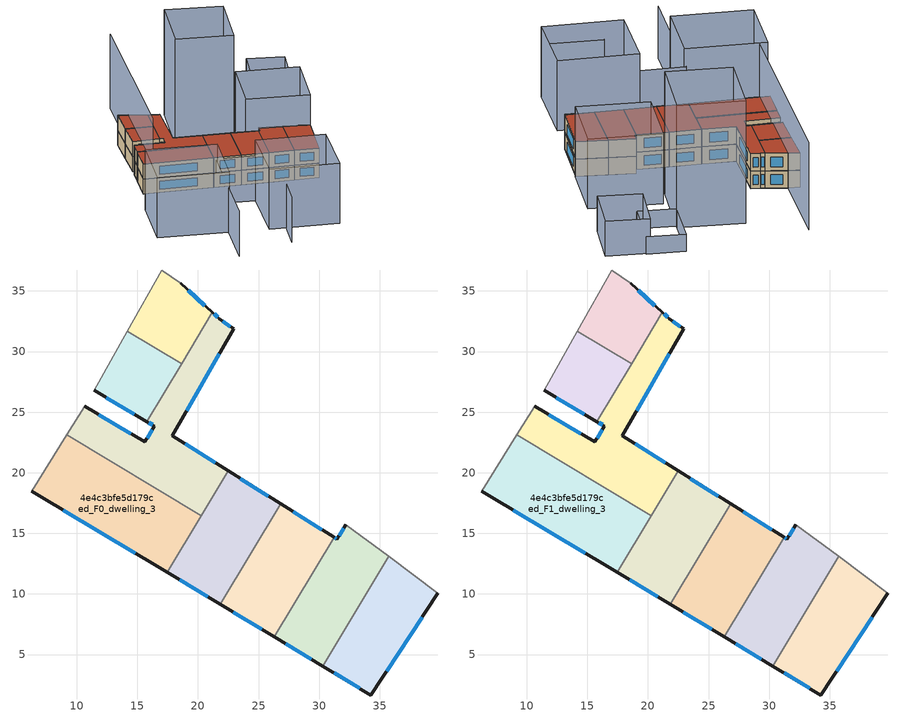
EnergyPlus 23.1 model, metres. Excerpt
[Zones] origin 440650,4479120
4e4c3bfe5d179ced_F0_dwelling_0
 floor ground (EU_floor_Construction): 18.66,29 21.19,33.22 18.58,35.63 17.03,36.73 14.19,31.69 z0
 wall outside (EU_wall_Construction): 18.58,35.63 21.19,33.22 z0:3
 wall adiabatic (EU_wall_Construction): 14.19,31.69 17.03,36.73 18.58,35.63 z0:3
 wall to 4e4c3bfe5d179ced_F0_dwelling_1 (EU_wall_Construction): 18.65,29 14.19,31.69 z0:3
 wall to 4e4c3bfe5d179ced_F0_dwelling_2 (EU_wall_Construction): 21.19,33.22 18.66,29 z0:3
 window (EU_Window_Construction): 19.19,35.06 20.58,33.78 z0.7:2.3
4e4c3bfe5d179ced_F0_dwelling_1
 floor ground (EU_floor_Construction): 15.78,24.22 18.66,29 14.19,31.69 11.43,26.79 z0
 wall outside (EU_wall_Construction): 15.78,24.22 11.43,26.79 z0:3
 wall adiabatic (EU_wall_Construction): 11.43,26.79 14.19,31.69 z0:3
 wall to 4e4c3bfe5d179ced_F0_dwelling_2 (EU_wall_Construction): 18.65,29 15.78,24.22 z0:3
 window (EU_Window_Construction): 14.76,24.82 12.45,26.19 z0.7:2.3
4e4c3bfe5d179ced_F0_dwelling_2
 floor ground (EU_floor_Construction): 20.27,16.46 22.49,20.16 17.88,23.05 22.95,31.86 21.77,32.69 21.19,33.22 15.78,24.22 16.41,23.85 15.62,22.54 10.68,25.49 9.19,23.12 z0
 wall outside (EU_wall_Construction): 21.19,33.22 21.77,32.69 22.95,31.86 17.88,23.05 22.49,20.16 / 10.68,25.49 15.62,22.54 16.41,23.85 15.78,24.22 z0:3
 wall adiabatic (EU_wall_Construction): 9.19,23.12 10.68,25.49 z0:3
 wall to 4e4c3bfe5d179ced_F0_dwelling_3 (EU_wall_Construction): 20.27,16.46 9.19,23.12 z0:3
 wall to 4e4c3bfe5d179ced_F0_dwelling_4 (EU_wall_Construction): 22.49,20.16 20.27,16.46 z0:3
 window (EU_Window_Construction): 15.8,22.85 16.22,23.55 / 16.26,23.94 15.93,24.14 / 21.33,33.1 21.63,32.82 / 22.04,32.5 22.67,32.06 / 21.76,29.8 19.07,25.12 / 18.96,22.38 21.41,20.83 / 11.83,24.8 14.46,23.23 z0.7:2.3
4e4c3bfe5d179ced_F0_dwelling_3
 floor ground (EU_floor_Construction): 17.46,11.78 20.27,16.46 9.19,23.12 6.28,18.48 z0
 wall outside (EU_wall_Construction): 17.46,11.78 6.28,18.48 z0:3
 wall adiabatic (EU_wall_Construction): 6.28,18.48 9.19,23.12 z0:3
 wall to 4e4c3bfe5d179ced_F0_dwelling_4 (EU_wall_Construction): 20.27,16.46 17.46,11.78 z0:3
 window (EU_Window_Construction): 14.84,13.35 8.9,16.91 z0.7:2.3
4e4c3bfe5d179ced_F0_dwelling_4
 floor ground (EU_floor_Construction): 21.85,9.14 26.83,17.42 22.49,20.16 17.46,11.78 z0
 wall outside (EU_wall_Construction): 22.49,20.16 26.84,17.42 / 21.85,9.14 17.46,11.78 z0:3
 wall to 4e4c3bfe5d179ced_F0_dwelling_5 (EU_wall_Construction): 26.83,17.42 21.85,9.14 z0:3
 window (EU_Window_Construction): 23.51,19.52 25.82,18.06 / 20.82,9.75 18.49,11.16 z0.7:2.3
4e4c3bfe5d179ced_F0_dwelling_5
 floor ground (EU_floor_Construction): 26.3,6.46 31.22,14.66 26.84,17.42 21.85,9.14 z0
 wall outside (EU_wall_Construction): 26.84,17.42 31.22,14.66 / 26.3,6.46 21.85,9.14 z0:3
 wall to 4e4c3bfe5d179ced_F0_dwelling_6 (EU_wall_Construction): 31.23,14.66 26.3,6.46 z0:3
 window (EU_Window_Construction): 27.86,16.78 30.2,15.31 / 25.26,7.09 22.89,8.51 z0.7:2.3
4e4c3bfe5d179ced_F0_dwelling_6
 floor ground (EU_floor_Construction): 30.29,4.06 35.73,13.09 32.2,15.72 31.47,14.51 31.22,14.66 26.3,6.46 z0
 wall outside (EU_wall_Construction): 30.29,4.06 26.3,6.46 / 31.22,14.66 31.47,14.51 32.2,15.72 z0:3
 wall adiabatic (EU_wall_Construction): 32.2,15.72 35.73,13.09 z0:3
 wall to 4e4c3bfe5d179ced_F0_dwelling_7 (EU_wall_Construction): 35.73,13.09 30.29,4.06 z0:3
 window (EU_Window_Construction): 29.36,4.62 27.23,5.9 / 31.28,14.63 31.41,14.55 / 31.64,14.79 32.03,15.44 z0.7:2.3
4e4c3bfe5d179ced_F0_dwelling_7
 floor ground (EU_floor_Construction): 34.27,1.67 39.79,10.06 35.73,13.09 30.29,4.06 z0
 wall outside (EU_wall_Construction): 39.79,10.06 34.27,1.67 30.29,4.06 z0:3
 wall adiabatic (EU_wall_Construction): 35.73,13.09 39.79,10.06 z0:3
 window (EU_Window_Construction): 38.5,8.09 35.56,3.63 / 33.34,2.23 31.22,3.5 z0.7:2.3
4e4c3bfe5d179ced_F1_dwelling_0
 floor to 4e4c3bfe5d179ced_F0_dwelling_0 (EU_floor_Construction): 18.65,29 21.19,33.22 18.58,35.63 17.02,36.73 14.19,31.69 z3
 wall outside (EU_wall_Construction): 18.58,35.63 21.19,33.22 z3:6
 wall adiabatic (EU_wall_Construction): 14.19,31.69 17.03,36.73 18.58,35.63 z3:6
 wall to 4e4c3bfe5d179ced_F1_dwelling_1 (EU_wall_Construction): 18.65,29 14.19,31.69 z3:6
 wall to 4e4c3bfe5d179ced_F1_dwelling_2 (EU_wall_Construction): 21.19,33.22 18.66,29 z3:6
 window (EU_Window_Construction): 19.19,35.06 20.58,33.78 z3.7:5.3
 roof outside (EU_roof_Construction): 18.58,35.63 21.19,33.22 18.66,29 14.19,31.69 17.03,36.73 z6
4e4c3bfe5d179ced_F1_dwelling_1
 floor to 4e4c3bfe5d179ced_F0_dwelling_1 (EU_floor_Construction): 15.78,24.22 18.65,29 14.19,31.69 11.43,26.79 z3
 wall outside (EU_wall_Construction): 15.78,24.22 11.43,26.79 z3:6
 wall adiabatic (EU_wall_Construction): 11.43,26.79 14.19,31.69 z3:6
 wall to 4e4c3bfe5d179ced_F1_dwelling_2 (EU_wall_Construction): 18.65,29 15.78,24.22 z3:6
 window (EU_Window_Construction): 14.76,24.82 12.45,26.19 z3.7:5.3
 roof outside (EU_roof_Construction): 18.66,29 15.78,24.22 11.43,26.79 14.19,31.69 z6
4e4c3bfe5d179ced_F1_dwelling_2
 floor to 4e4c3bfe5d179ced_F0_dwelling_2 (EU_floor_Construction): 20.27,16.46 22.49,20.16 17.88,23.05 22.95,31.86 21.77,32.69 21.19,33.22 15.78,24.22 16.41,23.85 15.62,22.54 10.68,25.49 9.19,23.12 z3
 wall outside (EU_wall_Construction): 21.19,33.22 21.77,32.69 22.95,31.86 17.88,23.05 22.49,20.16 / 10.68,25.49 15.62,22.54 16.41,23.85 15.78,24.22 z3:6
 wall adiabatic (EU_wall_Construction): 9.19,23.12 10.68,25.49 z3:6
 wall to 4e4c3bfe5d179ced_F1_dwelling_3 (EU_wall_Construction): 20.27,16.46 9.19,23.12 z3:6
 wall to 4e4c3bfe5d179ced_F1_dwelling_4 (EU_wall_Construction): 22.49,20.16 20.27,16.46 z3:6
 window (EU_Window_Construction): 15.8,22.85 16.22,23.55 / 16.26,23.94 15.93,24.14 / 21.33,33.1 21.63,32.82 / 22.04,32.5 22.67,32.06 / 21.76,29.8 19.07,25.12 / 18.96,22.38 21.41,20.83 / 11.83,24.8 14.46,23.23 z3.7:5.3
 roof outside (EU_roof_Construction): 21.77,32.69 22.95,31.86 17.88,23.05 22.49,20.16 20.27,16.46 9.19,23.12 10.68,25.49 15.62,22.54 16.41,23.85 15.78,24.22 21.19,33.22 z6
4e4c3bfe5d179ced_F1_dwelling_3
 floor to 4e4c3bfe5d179ced_F0_dwelling_3 (EU_floor_Construction): 17.46,11.78 20.27,16.46 9.19,23.12 6.28,18.48 z3
 wall outside (EU_wall_Construction): 17.46,11.78 6.28,18.48 z3:6
 wall adiabatic (EU_wall_Construction): 6.28,18.48 9.19,23.12 z3:6
 wall to 4e4c3bfe5d179ced_F1_dwelling_4 (EU_wall_Construction): 20.27,16.46 17.46,11.78 z3:6
 window (EU_Window_Construction): 14.84,13.35 8.9,16.91 z3.7:5.3
 roof outside (EU_roof_Construction): 20.27,16.46 17.46,11.78 6.28,18.48 9.19,23.12 z6
4e4c3bfe5d179ced_F1_dwelling_4
 floor to 4e4c3bfe5d179ced_F0_dwelling_4 (EU_floor_Construction): 21.85,9.14 26.83,17.42 22.49,20.16 17.46,11.78 z3
 wall outside (EU_wall_Construction): 22.49,20.16 26.84,17.42 / 21.85,9.14 17.46,11.78 z3:6
 wall to 4e4c3bfe5d179ced_F1_dwelling_5 (EU_wall_Construction): 26.83,17.42 21.85,9.14 z3:6
 window (EU_Window_Construction): 23.51,19.52 25.82,18.06 / 20.82,9.75 18.49,11.16 z3.7:5.3
 roof outside (EU_roof_Construction): 26.83,17.42 21.85,9.14 17.46,11.78 22.49,20.16 z6
4e4c3bfe5d179ced_F1_dwelling_5
 floor to 4e4c3bfe5d179ced_F0_dwelling_5 (EU_floor_Construction): 26.3,6.46 31.22,14.66 26.83,17.42 21.85,9.14 z3
 wall outside (EU_wall_Construction): 26.84,17.42 31.22,14.66 / 26.3,6.46 21.85,9.14 z3:6
 wall to 4e4c3bfe5d179ced_F1_dwelling_6 (EU_wall_Construction): 31.23,14.66 26.3,6.46 z3:6
 window (EU_Window_Construction): 27.86,16.78 30.2,15.31 / 25.26,7.09 22.89,8.51 z3.7:5.3
 roof outside (EU_roof_Construction): 31.22,14.66 26.3,6.46 21.85,9.14 26.84,17.42 z6
4e4c3bfe5d179ced_F1_dwelling_6
 floor to 4e4c3bfe5d179ced_F0_dwelling_6 (EU_floor_Construction): 30.29,4.06 35.73,13.09 32.2,15.72 31.47,14.51 31.22,14.66 26.3,6.46 z3
 wall outside (EU_wall_Construction): 30.29,4.06 26.3,6.46 / 31.22,14.66 31.47,14.51 32.2,15.72 z3:6
 wall adiabatic (EU_wall_Construction): 32.2,15.72 35.73,13.09 z3:6
 wall to 4e4c3bfe5d179ced_F1_dwelling_7 (EU_wall_Construction): 35.73,13.09 30.29,4.06 z3:6
 window (EU_Window_Construction): 29.36,4.62 27.23,5.9 / 31.28,14.63 31.41,14.55 / 31.64,14.79 32.03,15.44 z3.7:5.3
 roof outside (EU_roof_Construction): 35.73,13.09 30.29,4.06 26.3,6.46 31.22,14.66 31.47,14.51 32.2,15.72 z6
4e4c3bfe5d179ced_F1_dwelling_7
 floor to 4e4c3bfe5d179ced_F0_dwelling_7 (EU_floor_Construction): 34.26,1.67 39.79,10.06 35.73,13.09 30.29,4.06 z3
 wall outside (EU_wall_Construction): 39.79,10.06 34.27,1.67 30.29,4.06 z3:6
 wall adiabatic (EU_wall_Construction): 35.73,13.09 39.79,10.06 z3:6
 window (EU_Window_Construction): 38.5,8.09 35.56,3.63 / 33.34,2.23 31.22,3.5 z3.7:5.3
 roof outside (EU_roof_Construction): 39.79,10.06 34.27,1.67 30.29,4.06 35.73,13.09 z6
shading: 12.06,-14.67 15.66,-9.27 / 15.66,-9.27 23.56,-14.54 / 1.15,-12.47 13.04,6.53 / 13.04,6.53 19.33,2.59 z0:9; 23.94,-14.78 12.77,-7.94 / 12.77,-7.94 19.33,2.77 / 19.33,2.77 30.5,-4.06 / 30.5,-4.06 23.94,-14.78 / 13.17,6.25 6.7,-3.83 / 6.7,-3.83 -4.4,3.29 / -4.4,3.29 2.07,13.38 / 2.07,13.38 13.17,6.25 / 36.58,26.46 46.44,19.85 / 46.44,19.85 39.84,10.02 / 39.84,10.02 29.99,16.64 / 29.99,16.64 36.58,26.46 z0:12; 40.96,34.28 33.98,24.01 / 33.98,24.01 25.05,30.08 / 25.05,30.08 32.03,40.35 / 32.03,40.35 40.96,34.28 z0:21; 50.79,26.72 45.04,30.83 / 45.04,30.83 50.34,38.25 / 50.34,38.25 56.09,34.14 / 56.09,34.14 50.79,26.72 z0:6; 40.62,33.79 45.81,41.53 / 45.81,41.53 51,38.05 / 51,38.05 45.82,30.31 / 45.82,30.31 40.62,33.79 z0:3; 26.51,48.85 7.77,17.59 z0:15
[Building]
EU S2 Campaign: North Axis=0; Terrain=City; Solar Distribution=FullExterior
[Site:Location]
Madrid: Latitude=40.5; Longitude=-3.5; Time Zone=1; Elevation=609
[SizingPeriod:WeatherFileDays]
AnnualSizingPeriod: Begin Month=1; Begin Day of Month=1; End Month=12; End Day of Month=31; Day of Week for Start Day=Monday; Use Weather File Daylight Saving Period=No; Use Weather File Rain and Snow Indicators=No
[MATERIAL]
EU_InternalMass_Material: Roughness=MediumRough; Thickness=0.1; Conductivity=1; Density=1800; Specific Heat=900; Thermal Absorptance=0.9; Solar Absorptance=0.7; Visible Absorptance=0.7
[MATERIAL:NOMASS] Roughness=MediumRough; Thermal Absorptance=0.9; Solar Absorptance=0.7; Visible Absorptance=0.7
Name | Thermal Resistance
EU_wall_NoMass | 0.419739
EU_roof_NoMass | 0.352165
EU_floor_NoMass | 0.608284
[WINDOWMATERIAL:SIMPLEGLAZINGSYSTEM]
EU_Window_SimpleGlazing: UFactor=4.8352; Solar Heat Gain Coefficient=0.85; Visible Transmittance=0.85
[CONSTRUCTION]
EU_wall_Construction: EU_wall_NoMass
EU_roof_Construction: EU_roof_NoMass
EU_floor_Construction: EU_floor_NoMass
EU_InternalMass_Construction: EU_InternalMass_Material
EU_Window_Construction: EU_Window_SimpleGlazing
[ZONE] Type=1; Multiplier=1; Ceiling Height=autocalculate; Floor Area=autocalculate; Part of Total Floor Area=Yes
Name | Volume
4e4c3bfe5d179ced_F0_dwelling_0 | 86.2273
4e4c3bfe5d179ced_F1_dwelling_0 | 86.2269
4e4c3bfe5d179ced_F0_dwelling_1; 4e4c3bfe5d179ced_F1_dwelling_1 | 86.2379
4e4c3bfe5d179ced_F0_dwelling_2; 4e4c3bfe5d179ced_F1_dwelling_2 | 213.022
4e4c3bfe5d179ced_F0_dwelling_3; 4e4c3bfe5d179ced_F1_dwelling_3 | 212.998
4e4c3bfe5d179ced_F0_dwelling_4; 4e4c3bfe5d179ced_F1_dwelling_4 | 149.641
4e4c3bfe5d179ced_F0_dwelling_5; 4e4c3bfe5d179ced_F1_dwelling_5 | 149.628
4e4c3bfe5d179ced_F0_dwelling_6 | 149.616
4e4c3bfe5d179ced_F1_dwelling_6 | 149.615
4e4c3bfe5d179ced_F0_dwelling_7; 4e4c3bfe5d179ced_F1_dwelling_7 | 149.613
[INTERNALMASS] Construction=EU_InternalMass_Construction
Name | Zone or ZoneList | Surface Area
4e4c3bfe5d179ced_F0_dwelling_0_EU_InternalMass | 4e4c3bfe5d179ced_F0_dwelling_0 | 28.7424
4e4c3bfe5d179ced_F0_dwelling_1_EU_InternalMass | 4e4c3bfe5d179ced_F0_dwelling_1 | 28.7457
4e4c3bfe5d179ced_F0_dwelling_2_EU_InternalMass | 4e4c3bfe5d179ced_F0_dwelling_2 | 71.0078
4e4c3bfe5d179ced_F0_dwelling_3_EU_InternalMass | 4e4c3bfe5d179ced_F0_dwelling_3 | 70.9969
4e4c3bfe5d179ced_F0_dwelling_4_EU_InternalMass | 4e4c3bfe5d179ced_F0_dwelling_4 | 49.8747
4e4c3bfe5d179ced_F0_dwelling_5_EU_InternalMass | 4e4c3bfe5d179ced_F0_dwelling_5 | 49.876
4e4c3bfe5d179ced_F0_dwelling_6_EU_InternalMass | 4e4c3bfe5d179ced_F0_dwelling_6 | 49.8718
4e4c3bfe5d179ced_F0_dwelling_7_EU_InternalMass | 4e4c3bfe5d179ced_F0_dwelling_7 | 49.8712
4e4c3bfe5d179ced_F1_dwelling_0_EU_InternalMass | 4e4c3bfe5d179ced_F1_dwelling_0 | 28.7424
4e4c3bfe5d179ced_F1_dwelling_1_EU_InternalMass | 4e4c3bfe5d179ced_F1_dwelling_1 | 28.7457
4e4c3bfe5d179ced_F1_dwelling_2_EU_InternalMass | 4e4c3bfe5d179ced_F1_dwelling_2 | 71.0078
4e4c3bfe5d179ced_F1_dwelling_3_EU_InternalMass | 4e4c3bfe5d179ced_F1_dwelling_3 | 70.9969
4e4c3bfe5d179ced_F1_dwelling_4_EU_InternalMass | 4e4c3bfe5d179ced_F1_dwelling_4 | 49.8747
4e4c3bfe5d179ced_F1_dwelling_5_EU_InternalMass | 4e4c3bfe5d179ced_F1_dwelling_5 | 49.876
4e4c3bfe5d179ced_F1_dwelling_6_EU_InternalMass | 4e4c3bfe5d179ced_F1_dwelling_6 | 49.8718
4e4c3bfe5d179ced_F1_dwelling_7_EU_InternalMass | 4e4c3bfe5d179ced_F1_dwelling_7 | 49.8712
[OTHEREQUIPMENT] Fuel Type=Electricity; Design Level Calculation Method=Watts/Area; Power per Zone Floor Area=1; Fraction Latent=0; Fraction Radiant=0; Fraction Lost=0; Carbon Dioxide Generation Rate=0; EndUse Subcategory=EU_Step8_InternalGains
Name | Zone or ZoneList or Space or SpaceList | Schedule
EU_Step8_InternalGain_4e4c3bfe5d179ced_F0_dwelling_0_f000 | 4e4c3bfe5d179ced_F0_dwelling_0 | EU_Step8_GainSchedule_4e4c3bfe5d179ced_F0_dwelling_0_f000
EU_Step8_InternalGain_4e4c3bfe5d179ced_F0_dwelling_1_f000 | 4e4c3bfe5d179ced_F0_dwelling_1 | EU_Step8_GainSchedule_4e4c3bfe5d179ced_F0_dwelling_1_f000
EU_Step8_InternalGain_4e4c3bfe5d179ced_F0_dwelling_2_f000 | 4e4c3bfe5d179ced_F0_dwelling_2 | EU_Step8_GainSchedule_4e4c3bfe5d179ced_F0_dwelling_2_f000
EU_Step8_InternalGain_4e4c3bfe5d179ced_F0_dwelling_3_f000 | 4e4c3bfe5d179ced_F0_dwelling_3 | EU_Step8_GainSchedule_4e4c3bfe5d179ced_F0_dwelling_3_f000
EU_Step8_InternalGain_4e4c3bfe5d179ced_F0_dwelling_4_f000 | 4e4c3bfe5d179ced_F0_dwelling_4 | EU_Step8_GainSchedule_4e4c3bfe5d179ced_F0_dwelling_4_f000
EU_Step8_InternalGain_4e4c3bfe5d179ced_F0_dwelling_5_f000 | 4e4c3bfe5d179ced_F0_dwelling_5 | EU_Step8_GainSchedule_4e4c3bfe5d179ced_F0_dwelling_5_f000
EU_Step8_InternalGain_4e4c3bfe5d179ced_F0_dwelling_6_f000 | 4e4c3bfe5d179ced_F0_dwelling_6 | EU_Step8_GainSchedule_4e4c3bfe5d179ced_F0_dwelling_6_f000
EU_Step8_InternalGain_4e4c3bfe5d179ced_F0_dwelling_7_f000 | 4e4c3bfe5d179ced_F0_dwelling_7 | EU_Step8_GainSchedule_4e4c3bfe5d179ced_F0_dwelling_7_f000
EU_Step8_InternalGain_4e4c3bfe5d179ced_F1_dwelling_0_f000 | 4e4c3bfe5d179ced_F1_dwelling_0 | EU_Step8_GainSchedule_4e4c3bfe5d179ced_F1_dwelling_0_f000
EU_Step8_InternalGain_4e4c3bfe5d179ced_F1_dwelling_1_f000 | 4e4c3bfe5d179ced_F1_dwelling_1 | EU_Step8_GainSchedule_4e4c3bfe5d179ced_F1_dwelling_1_f000
EU_Step8_InternalGain_4e4c3bfe5d179ced_F1_dwelling_2_f000 | 4e4c3bfe5d179ced_F1_dwelling_2 | EU_Step8_GainSchedule_4e4c3bfe5d179ced_F1_dwelling_2_f000
EU_Step8_InternalGain_4e4c3bfe5d179ced_F1_dwelling_3_f000 | 4e4c3bfe5d179ced_F1_dwelling_3 | EU_Step8_GainSchedule_4e4c3bfe5d179ced_F1_dwelling_3_f000
EU_Step8_InternalGain_4e4c3bfe5d179ced_F1_dwelling_4_f000 | 4e4c3bfe5d179ced_F1_dwelling_4 | EU_Step8_GainSchedule_4e4c3bfe5d179ced_F1_dwelling_4_f000
EU_Step8_InternalGain_4e4c3bfe5d179ced_F1_dwelling_5_f000 | 4e4c3bfe5d179ced_F1_dwelling_5 | EU_Step8_GainSchedule_4e4c3bfe5d179ced_F1_dwelling_5_f000
EU_Step8_InternalGain_4e4c3bfe5d179ced_F1_dwelling_6_f000 | 4e4c3bfe5d179ced_F1_dwelling_6 | EU_Step8_GainSchedule_4e4c3bfe5d179ced_F1_dwelling_6_f000
EU_Step8_InternalGain_4e4c3bfe5d179ced_F1_dwelling_7_f000 | 4e4c3bfe5d179ced_F1_dwelling_7 | EU_Step8_GainSchedule_4e4c3bfe5d179ced_F1_dwelling_7_f000
[ZONEVENTILATION:DESIGNFLOWRATE] Schedule=EU_AlwaysOn; Design Flow Rate Calculation Method=AirChanges/Hour; Air Changes per Hour=0.703302; Ventilation Type=Natural; Fan Pressure Rise=0; Fan Total Efficiency=1; Constant Term Coefficient=1; Temperature Term Coefficient=0; Velocity Term Coefficient=0; Velocity Squared Term Coefficient=0; Minimum Indoor Temperature=-100; Maximum Indoor Temperature=100; Delta Temperature=-100; Minimum Outdoor Temperature=-100; Maximum Outdoor Temperature=100; Maximum Wind Speed=40
Name | Zone or ZoneList or Space or SpaceList
EU_ConstantAir_4e4c3bfe5d179ced_F0_dwelling_0 | 4e4c3bfe5d179ced_F0_dwelling_0
EU_ConstantAir_4e4c3bfe5d179ced_F0_dwelling_1 | 4e4c3bfe5d179ced_F0_dwelling_1
EU_ConstantAir_4e4c3bfe5d179ced_F0_dwelling_2 | 4e4c3bfe5d179ced_F0_dwelling_2
EU_ConstantAir_4e4c3bfe5d179ced_F0_dwelling_3 | 4e4c3bfe5d179ced_F0_dwelling_3
EU_ConstantAir_4e4c3bfe5d179ced_F0_dwelling_4 | 4e4c3bfe5d179ced_F0_dwelling_4
EU_ConstantAir_4e4c3bfe5d179ced_F0_dwelling_5 | 4e4c3bfe5d179ced_F0_dwelling_5
EU_ConstantAir_4e4c3bfe5d179ced_F0_dwelling_6 | 4e4c3bfe5d179ced_F0_dwelling_6
EU_ConstantAir_4e4c3bfe5d179ced_F0_dwelling_7 | 4e4c3bfe5d179ced_F0_dwelling_7
EU_ConstantAir_4e4c3bfe5d179ced_F1_dwelling_0 | 4e4c3bfe5d179ced_F1_dwelling_0
EU_ConstantAir_4e4c3bfe5d179ced_F1_dwelling_1 | 4e4c3bfe5d179ced_F1_dwelling_1
EU_ConstantAir_4e4c3bfe5d179ced_F1_dwelling_2 | 4e4c3bfe5d179ced_F1_dwelling_2
EU_ConstantAir_4e4c3bfe5d179ced_F1_dwelling_3 | 4e4c3bfe5d179ced_F1_dwelling_3
EU_ConstantAir_4e4c3bfe5d179ced_F1_dwelling_4 | 4e4c3bfe5d179ced_F1_dwelling_4
EU_ConstantAir_4e4c3bfe5d179ced_F1_dwelling_5 | 4e4c3bfe5d179ced_F1_dwelling_5
EU_ConstantAir_4e4c3bfe5d179ced_F1_dwelling_6 | 4e4c3bfe5d179ced_F1_dwelling_6
EU_ConstantAir_4e4c3bfe5d179ced_F1_dwelling_7 | 4e4c3bfe5d179ced_F1_dwelling_7
[HVACTEMPLATE:THERMOSTAT] Constant Heating Setpoint=20; Constant Cooling Setpoint=50
EU_HeatOnly_4e4c3bfe5d179ced_F0_dwelling_0; EU_HeatOnly_4e4c3bfe5d179ced_F0_dwelling_1; EU_HeatOnly_4e4c3bfe5d179ced_F0_dwelling_2; EU_HeatOnly_4e4c3bfe5d179ced_F0_dwelling_3; EU_HeatOnly_4e4c3bfe5d179ced_F0_dwelling_4; EU_HeatOnly_4e4c3bfe5d179ced_F0_dwelling_5; EU_HeatOnly_4e4c3bfe5d179ced_F0_dwelling_6; EU_HeatOnly_4e4c3bfe5d179ced_F0_dwelling_7; EU_HeatOnly_4e4c3bfe5d179ced_F1_dwelling_0; EU_HeatOnly_4e4c3bfe5d179ced_F1_dwelling_1; EU_HeatOnly_4e4c3bfe5d179ced_F1_dwelling_2; EU_HeatOnly_4e4c3bfe5d179ced_F1_dwelling_3; EU_HeatOnly_4e4c3bfe5d179ced_F1_dwelling_4; EU_HeatOnly_4e4c3bfe5d179ced_F1_dwelling_5; EU_HeatOnly_4e4c3bfe5d179ced_F1_dwelling_6; EU_HeatOnly_4e4c3bfe5d179ced_F1_dwelling_7
[HVACTEMPLATE:ZONE:IDEALLOADSAIRSYSTEM] System Availability Schedule=EU_AlwaysOn; Maximum Heating Supply Air Temperature=50; Minimum Cooling Supply Air Temperature=13; Maximum Heating Supply Air Humidity Ratio=0.0156; Minimum Cooling Supply Air Humidity Ratio=0.0077; Heating Limit=NoLimit; Cooling Limit=NoLimit; Heating Availability Schedule=EU_AlwaysOn; Cooling Availability Schedule=EU_CoolingOff; Dehumidification Control Type=ConstantSensibleHeatRatio; Cooling Sensible Heat Ratio=0.7; Dehumidification Setpoint=60; Humidification Control Type=None; Humidification Setpoint=30; Outdoor Air Method=None; Outdoor Air Flow Rate per Person=0.00944; Outdoor Air Flow Rate per Zone Floor Area=0; Outdoor Air Flow Rate per Zone=0; Demand Controlled Ventilation Type=None; Outdoor Air Economizer Type=NoEconomizer; Heat Recovery Type=None; Sensible Heat Recovery Effectiveness=0.7; Latent Heat Recovery Effectiveness=0.65
Name | Template Thermostat
4e4c3bfe5d179ced_F0_dwelling_0 | EU_HeatOnly_4e4c3bfe5d179ced_F0_dwelling_0
4e4c3bfe5d179ced_F0_dwelling_1 | EU_HeatOnly_4e4c3bfe5d179ced_F0_dwelling_1
4e4c3bfe5d179ced_F0_dwelling_2 | EU_HeatOnly_4e4c3bfe5d179ced_F0_dwelling_2
4e4c3bfe5d179ced_F0_dwelling_3 | EU_HeatOnly_4e4c3bfe5d179ced_F0_dwelling_3
4e4c3bfe5d179ced_F0_dwelling_4 | EU_HeatOnly_4e4c3bfe5d179ced_F0_dwelling_4
4e4c3bfe5d179ced_F0_dwelling_5 | EU_HeatOnly_4e4c3bfe5d179ced_F0_dwelling_5
4e4c3bfe5d179ced_F0_dwelling_6 | EU_HeatOnly_4e4c3bfe5d179ced_F0_dwelling_6
4e4c3bfe5d179ced_F0_dwelling_7 | EU_HeatOnly_4e4c3bfe5d179ced_F0_dwelling_7
4e4c3bfe5d179ced_F1_dwelling_0 | EU_HeatOnly_4e4c3bfe5d179ced_F1_dwelling_0
4e4c3bfe5d179ced_F1_dwelling_1 | EU_HeatOnly_4e4c3bfe5d179ced_F1_dwelling_1
4e4c3bfe5d179ced_F1_dwelling_2 | EU_HeatOnly_4e4c3bfe5d179ced_F1_dwelling_2
4e4c3bfe5d179ced_F1_dwelling_3 | EU_HeatOnly_4e4c3bfe5d179ced_F1_dwelling_3
4e4c3bfe5d179ced_F1_dwelling_4 | EU_HeatOnly_4e4c3bfe5d179ced_F1_dwelling_4
4e4c3bfe5d179ced_F1_dwelling_5 | EU_HeatOnly_4e4c3bfe5d179ced_F1_dwelling_5
4e4c3bfe5d179ced_F1_dwelling_6 | EU_HeatOnly_4e4c3bfe5d179ced_F1_dwelling_6
4e4c3bfe5d179ced_F1_dwelling_7 | EU_HeatOnly_4e4c3bfe5d179ced_F1_dwelling_7
[SIZING:ZONE] Zone Cooling Design Supply Air Temperature Input Method=SupplyAirTemperature; Zone Cooling Design Supply Air Temperature=13; Zone Heating Design Supply Air Temperature Input Method=SupplyAirTemperature; Zone Heating Design Supply Air Temperature=50; Zone Cooling Design Supply Air Humidity Ratio=0.008; Zone Heating Design Supply Air Humidity Ratio=0.008; Cooling Design Air Flow Method=DesignDay; Cooling Design Air Flow Rate=0; Cooling Minimum Air Flow per Zone Floor Area=0.000762; Cooling Minimum Air Flow=0; Cooling Minimum Air Flow Fraction=0.2; Heating Design Air Flow Method=DesignDay; Heating Design Air Flow Rate=0; Heating Maximum Air Flow per Zone Floor Area=0.002032; Heating Maximum Air Flow=0.141576; Heating Maximum Air Flow Fraction=0.3; Account for Dedicated Outdoor Air System=No; Dedicated Outdoor Air System Control Strategy=NeutralSupplyAir; Dedicated Outdoor Air Low Setpoint Temperature for Design=autosize; Dedicated Outdoor Air High Setpoint Temperature for Design=autosize; Zone Load Sizing Method=Sensible Load Only No Latent Load; Zone Latent Cooling Design Supply Air Humidity Ratio Input Method=HumidityRatioDifference; Zone Cooling Design Supply Air Humidity Ratio Difference=0.005; Zone Latent Heating Design Supply Air Humidity Ratio Input Method=HumidityRatioDifference; Zone Humidification Design Supply Air Humidity Ratio Difference=0.005
4e4c3bfe5d179ced_F0_dwelling_0; 4e4c3bfe5d179ced_F0_dwelling_1; 4e4c3bfe5d179ced_F0_dwelling_2; 4e4c3bfe5d179ced_F0_dwelling_3; 4e4c3bfe5d179ced_F0_dwelling_4; 4e4c3bfe5d179ced_F0_dwelling_5; 4e4c3bfe5d179ced_F0_dwelling_6; 4e4c3bfe5d179ced_F0_dwelling_7; 4e4c3bfe5d179ced_F1_dwelling_0; 4e4c3bfe5d179ced_F1_dwelling_1; 4e4c3bfe5d179ced_F1_dwelling_2; 4e4c3bfe5d179ced_F1_dwelling_3; 4e4c3bfe5d179ced_F1_dwelling_4; 4e4c3bfe5d179ced_F1_dwelling_5; 4e4c3bfe5d179ced_F1_dwelling_6; 4e4c3bfe5d179ced_F1_dwelling_7
[SCHEDULE:CONSTANT]
Name | Hourly Value
EU_AlwaysOn | 1
EU_CoolingOff | 0
[SCHEDULE:FILE] Column Number=1; Rows to Skip at Top=0; Number of Hours of Data=8760; Column Separator=Comma; Interpolate to Timestep=No; Minutes per Item=60; Adjust Schedule for Daylight Savings=Yes
Name | File
EU_Step8_GainSchedule_4e4c3bfe5d179ced_F0_dwelling_0_f000 | ../../schedules/4e4c3bfe5d179ced/4e4c3bfe5d179ced_F0_dwelling_0_f000_gain.csv
EU_Step8_GainSchedule_4e4c3bfe5d179ced_F0_dwelling_1_f000 | ../../schedules/4e4c3bfe5d179ced/4e4c3bfe5d179ced_F0_dwelling_1_f000_gain.csv
EU_Step8_GainSchedule_4e4c3bfe5d179ced_F0_dwelling_2_f000 | ../../schedules/4e4c3bfe5d179ced/4e4c3bfe5d179ced_F0_dwelling_2_f000_gain.csv
EU_Step8_GainSchedule_4e4c3bfe5d179ced_F0_dwelling_3_f000 | ../../schedules/4e4c3bfe5d179ced/4e4c3bfe5d179ced_F0_dwelling_3_f000_gain.csv
EU_Step8_GainSchedule_4e4c3bfe5d179ced_F0_dwelling_4_f000 | ../../schedules/4e4c3bfe5d179ced/4e4c3bfe5d179ced_F0_dwelling_4_f000_gain.csv
EU_Step8_GainSchedule_4e4c3bfe5d179ced_F0_dwelling_5_f000 | ../../schedules/4e4c3bfe5d179ced/4e4c3bfe5d179ced_F0_dwelling_5_f000_gain.csv
EU_Step8_GainSchedule_4e4c3bfe5d179ced_F0_dwelling_6_f000 | ../../schedules/4e4c3bfe5d179ced/4e4c3bfe5d179ced_F0_dwelling_6_f000_gain.csv
EU_Step8_GainSchedule_4e4c3bfe5d179ced_F0_dwelling_7_f000 | ../../schedules/4e4c3bfe5d179ced/4e4c3bfe5d179ced_F0_dwelling_7_f000_gain.csv
EU_Step8_GainSchedule_4e4c3bfe5d179ced_F1_dwelling_0_f000 | ../../schedules/4e4c3bfe5d179ced/4e4c3bfe5d179ced_F1_dwelling_0_f000_gain.csv
EU_Step8_GainSchedule_4e4c3bfe5d179ced_F1_dwelling_1_f000 | ../../schedules/4e4c3bfe5d179ced/4e4c3bfe5d179ced_F1_dwelling_1_f000_gain.csv
EU_Step8_GainSchedule_4e4c3bfe5d179ced_F1_dwelling_2_f000 | ../../schedules/4e4c3bfe5d179ced/4e4c3bfe5d179ced_F1_dwelling_2_f000_gain.csv
EU_Step8_GainSchedule_4e4c3bfe5d179ced_F1_dwelling_3_f000 | ../../schedules/4e4c3bfe5d179ced/4e4c3bfe5d179ced_F1_dwelling_3_f000_gain.csv
EU_Step8_GainSchedule_4e4c3bfe5d179ced_F1_dwelling_4_f000 | ../../schedules/4e4c3bfe5d179ced/4e4c3bfe5d179ced_F1_dwelling_4_f000_gain.csv
EU_Step8_GainSchedule_4e4c3bfe5d179ced_F1_dwelling_5_f000 | ../../schedules/4e4c3bfe5d179ced/4e4c3bfe5d179ced_F1_dwelling_5_f000_gain.csv
EU_Step8_GainSchedule_4e4c3bfe5d179ced_F1_dwelling_6_f000 | ../../schedules/4e4c3bfe5d179ced/4e4c3bfe5d179ced_F1_dwelling_6_f000_gain.csv
EU_Step8_GainSchedule_4e4c3bfe5d179ced_F1_dwelling_7_f000 | ../../schedules/4e4c3bfe5d179ced/4e4c3bfe5d179ced_F1_dwelling_7_f000_gain.csv
